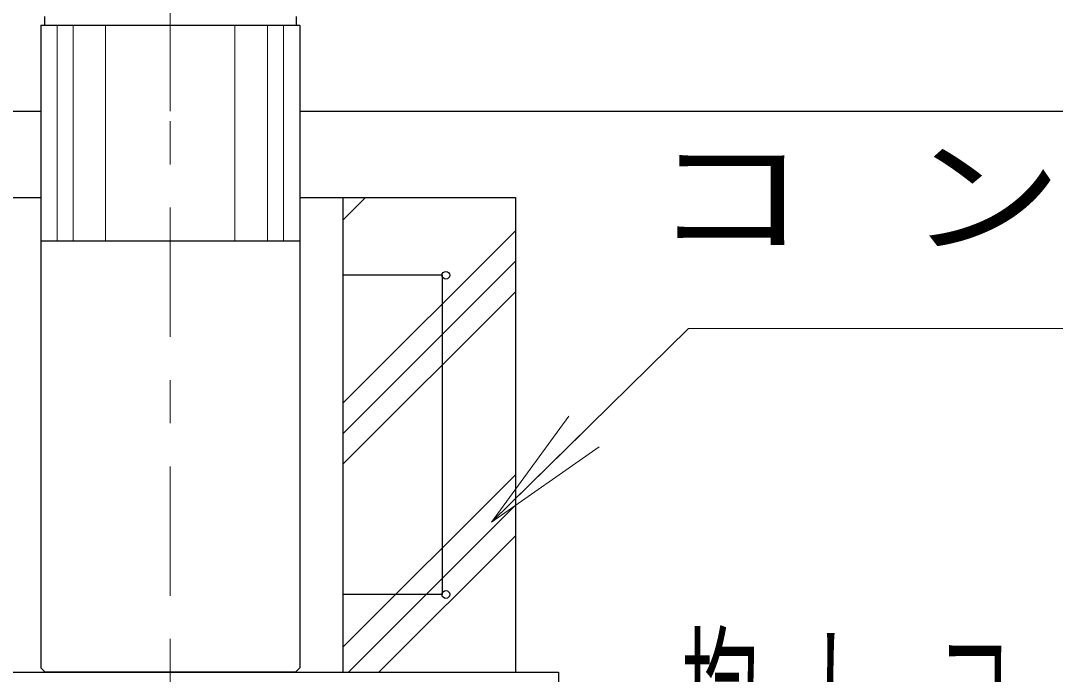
# Model space of a CAD drawing. Units: millimetres on the paper, scale 1:50. Extents: x -365 to 10, y -38 to 257.
# Drawn here: x -120.38 to -96.39, y 153.75 to 168.9 of the extents above; entities that cross this region are included whole.
import ezdxf

# ---------------------------------------------------------------- set-up
doc = ezdxf.new("R2010")
doc.units = ezdxf.units.MM
doc.linetypes.add('USER2', pattern=[6, 3, -1, 1, -1])
doc.layers.add('LY_1', color=7, linetype='Continuous', lineweight=13)
doc.styles.add('ＭＳ ゴシック', font='')
doc.styles.get('ＭＳ ゴシック').set_extended_font_data('MS Gothic')

msp = doc.modelspace()

# ---------------------------------------------------------------- linework, layer by layer
at = {"layer": 'LY_1', "linetype": 'USER2'}
for p, q in [((-116.907, 166.804), (-116.907, 230.028)), ((-116.907, 149.573), (-116.907, 166.804))]:
    msp.add_line(p, q, dxfattribs=at)
at = {"layer": 'LY_1', "color": 4, "lineweight": 25}
for p, q in [((-119.821, 169.004), (-119.821, 168.804)), ((-113.992, 169.004), (-113.992, 168.804)), ((-119.907, 168.804), (-113.907, 168.804)), ((-119.907, 168.804), (-119.907, 166.804)), ((-113.907, 168.804), (-113.907, 166.804))]:
    msp.add_line(p, q, dxfattribs=at)
at = {"layer": 'LY_1'}
for p, q in [((-119.532, 168.804), (-119.532, 166.804)), ((-119.157, 168.804), (-119.157, 166.804)), ((-118.407, 168.804), (-118.407, 166.804)), ((-116.907, 168.804), (-116.907, 166.804)), ((-115.407, 168.804), (-115.407, 166.804)), ((-114.657, 168.804), (-114.657, 166.804)), ((-114.282, 168.804), (-114.282, 166.804)), ((-119.532, 163.804), (-119.532, 166.804)), ((-119.157, 163.804), (-119.157, 166.804)), ((-118.407, 163.804), (-118.407, 166.804)), ((-115.407, 163.804), (-115.407, 166.804)), ((-114.657, 163.804), (-114.657, 166.804)), ((-114.282, 163.804), (-114.282, 166.804)), ((-112.907, 164.279), (-112.382, 164.804)), ((-112.907, 160.037), (-108.906, 164.037)), ((-112.907, 159.33), (-108.906, 163.33)), ((-112.907, 158.622), (-108.906, 162.623)), ((-109.456, 157.28), (-107.668, 159.74)), ((-109.456, 157.28), (-107.317, 159.384)), ((-106.966, 159.027), (-109.456, 157.28)), ((-112.907, 154.38), (-108.906, 158.38)), ((-112.776, 153.804), (-108.906, 157.673)), ((-112.069, 153.804), (-108.906, 156.966))]:
    msp.add_line(p, q, dxfattribs=at)
at = {"layer": 'LY_1', "lineweight": 25}
for p, q in [((-125.907, 166.804), (-119.907, 166.804)), ((-119.907, 166.804), (-119.907, 153.904)), ((-113.907, 166.804), (-44.614, 166.804)), ((-113.907, 166.804), (-113.907, 153.904)), ((-124.906, 164.804), (-119.907, 164.804)), ((-113.907, 164.804), (-108.906, 164.804)), ((-112.907, 164.804), (-112.907, 153.804)), ((-108.906, 164.804), (-108.906, 153.804)), ((-119.907, 163.804), (-113.907, 163.804)), ((-110.607, 163.004), (-112.907, 163.004)), ((-110.607, 163.004), (-110.607, 155.604)), ((-110.607, 155.604), (-112.907, 155.604)), ((-125.907, 153.804), (-107.907, 153.804)), ((-119.807, 153.804), (-119.907, 153.904)), ((-114.007, 153.804), (-119.807, 153.804)), ((-114.007, 153.804), (-113.907, 153.904)), ((-107.907, 153.804), (-107.907, 150.804))]:
    msp.add_line(p, q, dxfattribs=at)
at = {"layer": 'LY_1'}
msp.add_lwpolyline([(-109.456, 157.28), (-104.892, 161.769), (-86.889, 161.769)], dxfattribs=at)
at = {"layer": 'LY_1', "lineweight": 25}
for centre in [(-110.517, 163.004), (-110.517, 155.604)]:
    msp.add_circle(centre, 0.09, dxfattribs=at)

# ---------------------------------------------------------------- texts
at = {"layer": 'LY_1', "char_height": 2.199, "attachment_point": 4, "style": 'ＭＳ ゴシック'}
for s, insert in [('\\T1.64;\\W1.2;コンクリート', (-105.722, 164.769)), ('\\T1.64;\\W0.6;均しコンクリ－ト', (-105.067, 153.351))]:
    msp.add_mtext(s, dxfattribs=dict(at, insert=insert))

doc.saveas('drawing.dxf')
